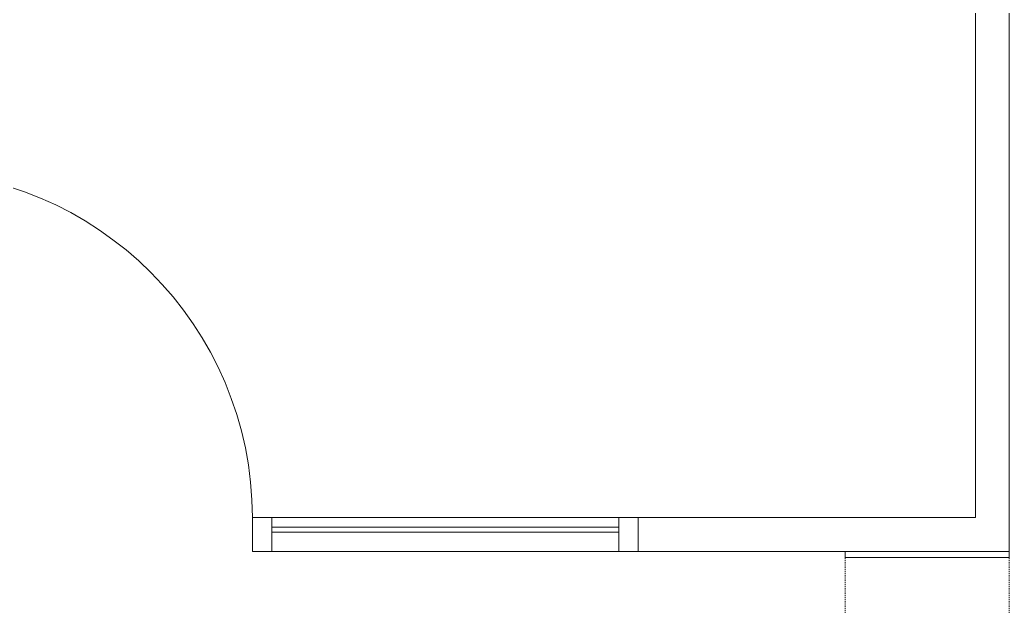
# Model space of a CAD drawing. Header units: inches. Extents: x 1 to 4637, y -664 to 702.
# Drawn here: x 1528.1 to 1630.8, y -436.4 to -375.6 of the extents above; entities that cross this region are included whole.
import ezdxf

# ---------------------------------------------------------------- set-up
doc = ezdxf.new("R2010")
doc.units = ezdxf.units.IN
doc.header["$MEASUREMENT"] = 0
doc.linetypes.add('Hidden 1_8_', pattern=[0.1875, 0.125, -0.0625])
doc.linetypes.add('IMPORT-Hidden 1_8_', pattern=[0.1875, 0.125, -0.0625])
for name, color, linetype, lineweight in [('A-DETL-HDLN', 7, 'IMPORT-Hidden 1_8_', 9), ('A-DOOR', 31, 'Continuous', 9), ('A-DOOR-FRAM', 31, 'Continuous', 9), ('A-GLAZ', 151, 'Continuous', 9), ('I-WALL', 2, 'Continuous', 9)]:
    doc.layers.add(name, color=color, linetype=linetype, lineweight=lineweight)

# ---------------------------------------------------------------- blocks, each defined once
blk = doc.blocks.new('Single-Flush - With Sidelight - 36_ x 96_-2457194-New Construction - Tel_Data_Elec Plan')
at = {"layer": 'A-DOOR', "color": 250, "lineweight": 20}
for p, q in [((-16, 37.75), (-18, 37.75)), ((-18, 1.75), (-18, 37.75)), ((-16, 37.75), (-16, 1.75)), ((-16, 1.75), (-18, 1.75))]:
    blk.add_line(p, q, dxfattribs=at)
at = {"layer": 'A-DOOR'}
blk.add_arc((-18, 1.75), 36, 360, 90, dxfattribs=at)
at = {"layer": 'A-DOOR-FRAM', "color": 250, "lineweight": 20}
blk.add_line((58, -1.75), (58, 1.75), dxfattribs=at)
at = {"layer": 'A-GLAZ', "color": 250, "lineweight": 20}
for p, q in [((56, 0.75), (20, 0.75)), ((20, 0.75), (20, 0.25)), ((20, 0.25), (56, 0.25)), ((56, 0.25), (56, 0.75))]:
    blk.add_line(p, q, dxfattribs=at)

msp = doc.modelspace()

# ---------------------------------------------------------------- linework, layer by layer
at = {"layer": 'A-DETL-HDLN', "linetype": 'Hidden 1_8_'}
for p, q in [((1613.75, -430.73), (1613.75, -491.23)), ((1613.75, -430.73), (1613.75, -491.23)), ((1630.75, -430.73), (1630.75, -491.23))]:
    msp.add_line(p, q, dxfattribs=at)
at = {"layer": 'I-WALL', "color": 250, "lineweight": 20}
for p, q in [((1630.75, -431.35), (1630.75, -275.39)), ((1627.25, -278.89), (1627.25, -427.23)), ((1554.25, -427.23), (1552.25, -427.23)), ((1552.25, -427.23), (1552.25, -430.73)), ((1554.25, -430.73), (1554.25, -427.23)), ((1627.25, -427.23), (1590.25, -427.23)), ((1590.25, -427.23), (1590.25, -430.73)), ((1552.25, -430.73), (1554.25, -430.73)), ((1630.75, -430.73), (1590.25, -430.73)), ((1613.75, -430.73), (1613.75, -431.35)), ((1613.75, -431.35), (1630.75, -431.35))]:
    msp.add_line(p, q, dxfattribs=at)
at = {"layer": 'I-WALL', "lineweight": 13}
for p, q in [((1554.25, -427.23), (1590.25, -427.23)), ((1590.25, -430.73), (1554.25, -430.73))]:
    msp.add_line(p, q, dxfattribs=at)

# ---------------------------------------------------------------- block references
at = {"layer": 'A-DOOR', "lineweight": 13}
msp.add_blockref('Single-Flush - With Sidelight - 36_ x 96_-2457194-New Construction - Tel_Data_Elec Plan', (1534.25, -428.98), dxfattribs=at)

doc.saveas('drawing.dxf')
